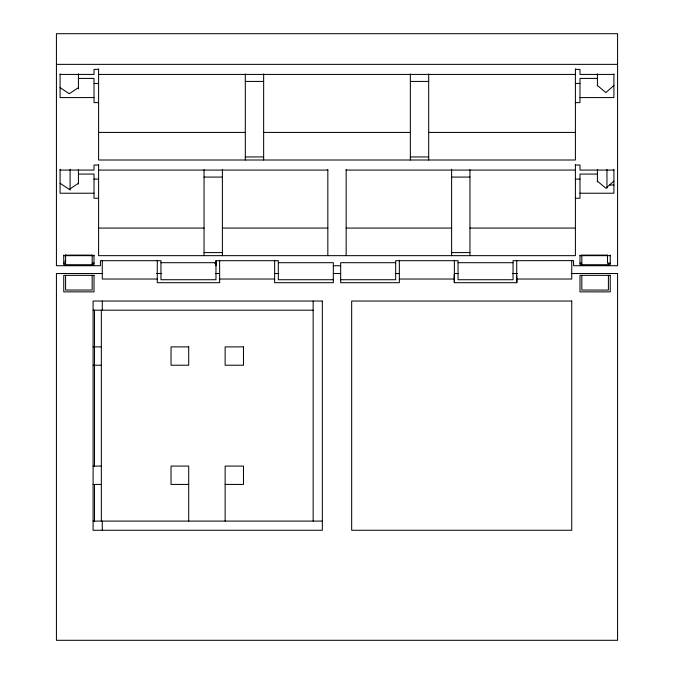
<?xml version="1.0" encoding="UTF-8"?>
<svg xmlns="http://www.w3.org/2000/svg" width="674" height="674" viewBox="0 0 674 674"><rect width="100%" height="100%" fill="white"/><g stroke="black" fill="none" stroke-linecap="round" stroke-linejoin="round"><path stroke-width="1.01" d="M516.722 260.248L516.731 282.692L454.386 282.692L454.386 273.526L458.606 273.526M613.913 85.497L605.867 92.565L597.408 85.497M613.913 181.146L605.867 188.215L597.408 181.146M78.428 87.62L69.254 93.745L60.087 87.62M78.428 183.269L69.254 189.394L60.087 183.269M214.585 263.13L215.958 262.708L215.966 265.724L215.933 260.813M56.422 64.359L617.578 64.359M98.598 69.388L94.015 69.388L94.015 74.426L60.087 74.426M575.402 69.388L579.985 69.388L579.985 74.426L613.913 74.426M98.598 74.426L575.402 74.426M78.428 78.42L94.015 78.42L94.015 102.617L98.598 102.617M597.408 78.42L579.985 78.42L579.985 102.617L575.402 102.617M245.311 81.428L263.644 81.428M410.356 81.428L428.689 81.428M94.015 83.458L98.598 83.458M575.402 83.458L579.985 83.458M94.015 97.578L60.087 97.578L60.087 73.786M579.985 97.578L613.913 97.578L613.913 73.887M98.598 132.416L245.311 132.416M263.644 132.416L410.356 132.416M428.689 132.416L575.402 132.416M245.311 156.941L263.644 156.941M410.356 156.941L428.689 156.941M98.598 165.037L94.015 165.037L94.015 170.075L60.087 170.075M575.402 165.037L579.985 165.037L579.985 170.075L613.913 170.075M98.598 170.075L327.834 170.075M346.166 170.075L575.402 170.075M78.428 174.069L94.015 174.069L94.015 198.266L98.598 198.266M597.408 174.069L579.985 174.069L579.985 198.266L575.402 198.266M204.045 177.077L222.386 177.077M451.614 177.077L469.955 177.077M94.015 179.107L98.598 179.107M575.402 179.107L579.985 179.107M610.105 184.499L610.248 184.971L613.913 184.971M94.015 193.227L60.087 193.227L60.087 169.267M579.985 193.227L613.913 193.227L613.913 169.469M98.598 228.065L204.045 228.065M222.386 228.065L327.834 228.065M346.166 228.065L451.614 228.065M469.955 228.065L575.402 228.065M204.045 252.59L222.386 252.59M451.614 252.59L469.955 252.59M65.589 255.126L92.178 255.126M581.822 255.126L607.493 255.126M63.752 255.657L94.015 255.657M579.985 255.657L610.248 255.657M160.951 262.7L215.966 262.7M278.32 262.7L333.335 262.7L333.335 282.692L274.647 282.692L274.647 260.248M395.68 262.7L340.665 262.7L340.665 282.692L399.353 282.692L399.353 260.248M458.034 262.7L513.049 262.7M63.752 263.18L65.589 263.18M92.178 263.18L94.015 263.18M579.985 263.18L581.822 263.18M610.248 263.18L607.493 263.18L607.493 255.101M333.335 265.724L340.665 265.724M102.743 273.526L56.422 273.526L56.422 640.3L617.578 640.3L617.578 273.526L571.257 273.526M156.435 273.526L161.701 273.526M215.394 273.526L219.631 273.526M274.36 273.526L278.842 273.526M333.318 273.526L340.682 273.526M395.158 273.526L399.64 273.526M512.299 273.526L517.565 273.526M157.278 279.028L102.263 279.028L102.263 260.248M219.631 279.028L274.647 279.028M399.353 279.028L454.369 279.028M333.335 279.727L278.32 279.727L278.32 260.686L215.966 260.686L215.966 279.727L160.951 279.727L160.951 260.686L100.434 260.686L100.434 265.724L56.422 265.724L56.422 33.7L617.578 33.7L617.578 265.724L573.566 265.724L573.566 260.611L513.049 260.686L513.049 279.727L458.034 279.727L458.034 260.686L395.68 260.686L395.68 279.727L340.665 279.727M93.096 310.2L313.157 310.2M93.096 346.883L101.344 346.883M93.096 365.224L101.344 365.224M93.096 466.079L101.344 466.079M93.096 484.421L101.344 484.421M188.703 484.421L171.036 484.421L171.036 466.079L188.703 466.079L188.703 521.095M225.133 484.421L243.474 484.421L243.474 466.079L225.133 466.079L225.133 521.095M93.096 521.095L322.332 521.095M64.94 260.973L65.589 262.877M516.722 275.809L516.731 278.396M454.369 275.809L454.386 278.396M516.722 278.657L516.731 282.195M454.369 278.657L454.386 282.692L454.369 260.248M516.731 282.692L516.722 279.028L571.737 279.028L571.737 260.248M454.369 273.526L454.377 277.865M610.248 184.364L610.248 184.971M610.248 255.126L610.248 264.714L579.985 264.714L579.985 255.126M608.411 263.18L608.411 264.714M608.411 275.363L608.411 290.064L581.822 290.031L581.822 275.363M606.954 169.469L606.954 188.189M597.408 73.887L597.408 85.775M597.408 169.469L597.408 181.946M581.822 255.101L581.822 264.714M575.402 68.841L575.402 160.008L98.598 160.008L98.598 68.841M575.402 164.49L575.402 255.657L98.598 255.657L98.598 164.49M469.955 169.621L469.955 255.657M451.614 169.275L451.614 255.657M428.689 73.972L428.689 160.008M410.356 73.972L410.356 160.008M346.166 169.503L346.166 255.657M327.834 169.503L327.834 255.657M313.157 301.034L313.157 521.095M263.644 73.972L263.644 160.008M245.311 73.972L245.311 160.008M222.386 169.621L222.386 255.657M219.631 260.248L219.631 282.692L157.278 282.692L157.278 260.248M204.045 169.621L204.045 255.657M102.263 301.034L102.263 310.2M102.263 521.095L102.263 530.269M101.344 310.2L101.344 521.095M94.495 310.2L94.495 466.079M94.495 484.421L94.495 521.095M94.015 255.126L94.015 264.714L63.752 264.714L63.752 255.126M92.178 255.101L92.178 264.714M92.178 275.363L92.178 290.031L65.589 290.031L65.589 275.363M78.428 73.786L78.428 88.926M78.428 169.469L78.428 184.027M70.096 169.267L70.096 190.127M65.589 254.823L65.589 264.714M94.015 275.363L63.752 275.363L63.752 291.867L94.015 291.867L94.015 275.363M610.248 275.363L579.985 275.363L579.985 291.867L610.248 291.867L610.248 275.363M322.332 301.034L93.096 301.034L93.096 530.269L322.332 530.269L322.332 301.034M571.737 301.034L351.668 301.034L351.668 530.269L571.737 530.269L571.737 301.034M188.703 346.883L171.036 346.883L171.036 365.224L188.703 365.224L188.703 346.883M243.474 346.883L225.133 346.883L225.133 365.224L243.474 365.224L243.474 346.883"/></g></svg>
